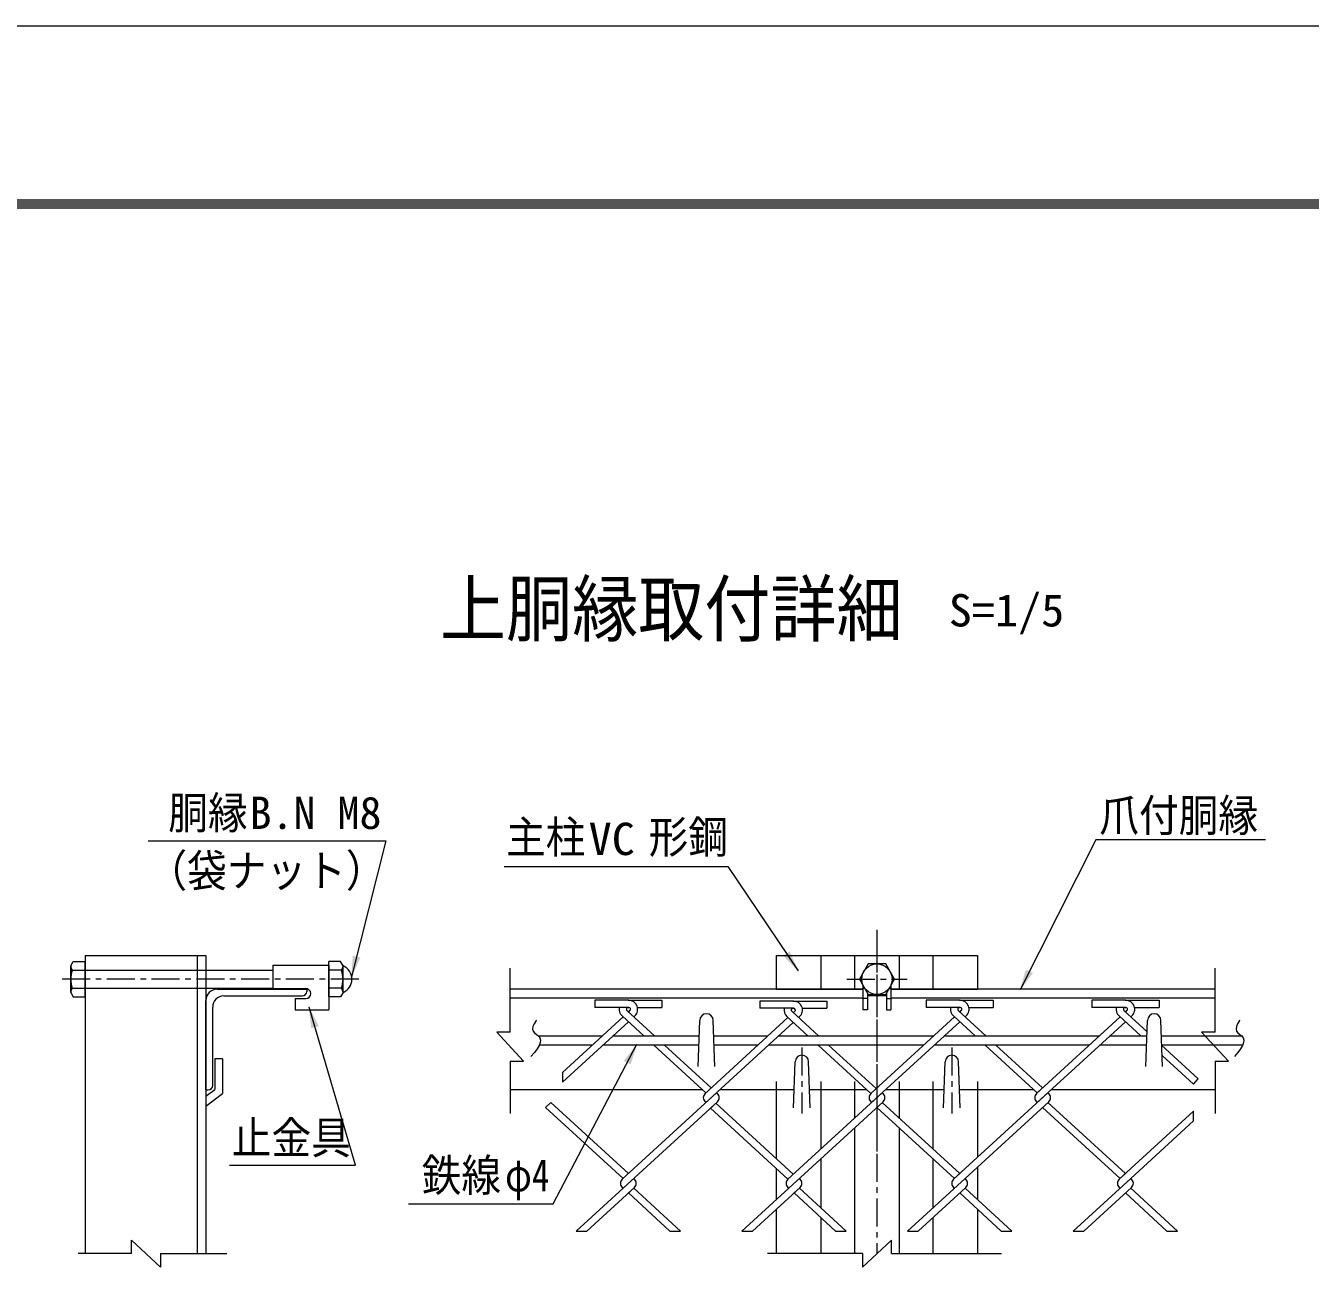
# Model space of a CAD drawing. Units: millimetres, scale not verified, with parts at other scales. Extents: x -4455 to 4455, y -3150 to 3150.
# Drawn here: x 1110 to 2831, y 1457 to 3150 of the extents above; entities that cross this region are included whole.
import ezdxf
from ezdxf.enums import TextEntityAlignment as Align

# ---------------------------------------------------------------- set-up
doc = ezdxf.new("R2010")
doc.units = ezdxf.units.MM
doc.header["$LTSCALE"] = 30
doc.linetypes.add('DASHED', pattern=[7.5, 6, -1.5])
doc.linetypes.add('USER1', pattern=[2, 1.25, -0.25, 0.25, -0.25])
doc.layers.add('0-0_7詳細', color=7, linetype='Continuous', lineweight=18)
doc.layers.add('0-F_D-TTL', color=7, linetype='Continuous', lineweight=9)
doc.styles.add('ＭＳ ゴシック', font='')
doc.styles.get('ＭＳ ゴシック').set_extended_font_data('MS Gothic')

msp = doc.modelspace()

# ---------------------------------------------------------------- linework, layer by layer
at = {"layer": '0-0_7詳細', "color": 1, "linetype": 'USER1'}
for p, q in [((2250.38, 1938.87), (2250.38, 1504.93)), ((2250.38, 1919.27), (2250.38, 1653.7)), ((1555.89, 1872.72), (1152.1, 1872.72)), ((2210.08, 1872.72), (2290.73, 1872.72)), ((2250.38, 1874.27), (2250.38, 1608.7)), ((2149.88, 1780.97), (2149.88, 1692.89)), ((2350.88, 1780.97), (2350.88, 1692.89))]:
    msp.add_line(p, q, dxfattribs=at)
at = {"layer": '0-0_7詳細', "lineweight": 9}
for p, q in [((1173.33, 1896.24), (1189.21, 1896.24)), ((1189.21, 1904.37), (1189.21, 1504.93)), ((1189.21, 1904.37), (1351.21, 1904.37)), ((1339.21, 1904.37), (1339.21, 1504.93)), ((1351.21, 1904.37), (1351.21, 1504.93)), ((1515.64, 1849.2), (1515.64, 1896.24)), ((2115.38, 1904.37), (2385.38, 1904.37)), ((2115.38, 1904.37), (2115.38, 1859.37)), ((2140.88, 1904.37), (2359.88, 1904.37)), ((2175.38, 1904.37), (2175.38, 1859.37)), ((2220.38, 1904.37), (2220.38, 1859.37)), ((2280.38, 1904.37), (2280.38, 1859.37)), ((2325.38, 1904.37), (2325.38, 1859.37)), ((2385.38, 1904.37), (2385.38, 1859.37)), ((1172.07, 1884.72), (1189.21, 1884.72)), ((1351.21, 1884.72), (1440.64, 1884.72)), ((1440.64, 1891.68), (1515.64, 1891.68)), ((1440.64, 1891.68), (1440.64, 1860.18)), ((1515.64, 1891.68), (1515.64, 1831.68)), ((1532.78, 1884.72), (1515.64, 1884.72)), ((1534.84, 1854.96), (1534.84, 1890.48)), ((1172.07, 1860.72), (1189.21, 1860.72)), ((1351.21, 1860.72), (1440.64, 1860.72)), ((1366.21, 1859.37), (1486.21, 1859.37)), ((1440.64, 1860.18), (1484.89, 1860.18)), ((1486.21, 1859.37), (1486.21, 1856.37)), ((1532.78, 1860.72), (1515.64, 1860.72)), ((2231.63, 1859.37), (1758.78, 1859.37)), ((2115.38, 1859.37), (2231.63, 1859.37)), ((2140.88, 1859.37), (2231.63, 1859.37)), ((2231.63, 1864.46), (2231.63, 1831.68)), ((2234.1, 1860.18), (2231.63, 1860.18)), ((2266.66, 1860.18), (2269.13, 1860.18)), ((2269.13, 1864.46), (2269.13, 1831.68)), ((2269.13, 1859.37), (2385.38, 1859.37)), ((2703.52, 1859.37), (2269.13, 1859.37)), ((2269.13, 1859.37), (2359.88, 1859.37)), ((1170.01, 1854.96), (1173.33, 1849.2)), ((1351.21, 1724.37), (1351.21, 1844.37)), ((1375.21, 1850.37), (1480.21, 1850.37)), ((1470.64, 1846.68), (1484.89, 1846.68)), ((1470.64, 1846.68), (1470.64, 1831.68)), ((1531.51, 1849.2), (1515.64, 1849.2)), ((1534.84, 1854.96), (1531.51, 1849.2)), ((2231.63, 1847.37), (1758.78, 1847.37)), ((2237.63, 1846.68), (2231.63, 1846.68)), ((2237.63, 1854.06), (2237.63, 1831.68)), ((2263.13, 1850.37), (2237.63, 1850.37)), ((2263.13, 1846.68), (2269.13, 1846.68)), ((2703.52, 1847.37), (2269.13, 1847.37)), ((1360.21, 1730.37), (1360.21, 1835.37)), ((1470.64, 1831.68), (1515.64, 1831.68)), ((2237.63, 1831.68), (2231.63, 1831.68)), ((2010.77, 1755.87), (2013.02, 1817.37)), ((2033.27, 1755.87), (2031.02, 1817.37)), ((2610.77, 1755.87), (2613.02, 1817.37)), ((2633.27, 1755.87), (2631.02, 1817.37)), ((1881.98, 1796.37), (1797.19, 1796.37)), ((2012.25, 1796.37), (1896.19, 1796.37)), ((2104.01, 1796.37), (2031.78, 1796.37)), ((2326.04, 1796.37), (2118.22, 1796.37)), ((2548.07, 1796.37), (2340.25, 1796.37)), ((2612.25, 1796.37), (2562.28, 1796.37)), ((2739.87, 1796.37), (2631.78, 1796.37)), ((1868.89, 1784.37), (1797.73, 1784.37)), ((2011.81, 1784.37), (1883.1, 1784.37)), ((2090.92, 1784.37), (2032.22, 1784.37)), ((2312.94, 1784.37), (2105.13, 1784.37)), ((2534.97, 1784.37), (2327.15, 1784.37)), ((2611.81, 1784.37), (2549.18, 1784.37)), ((2740.4, 1784.37), (2632.22, 1784.37)), ((1362.86, 1765.9), (1362.86, 1724.9)), ((1373.36, 1765.9), (1362.86, 1765.9)), ((1373.36, 1765.9), (1373.36, 1719.74)), ((2138.63, 1700.37), (2140.88, 1761.87)), ((2161.13, 1700.37), (2158.88, 1761.87)), ((2339.63, 1700.37), (2341.88, 1761.87)), ((2362.13, 1700.37), (2359.88, 1761.87)), ((1351.21, 1715.9), (1362.86, 1724.9)), ((1351.21, 1724.37), (1354.21, 1724.37)), ((2017.05, 1724.37), (1758.78, 1724.37)), ((2139.5, 1724.37), (2039.65, 1724.37)), ((2115.38, 1735.62), (2115.38, 1632.3)), ((2236.94, 1724.37), (2160.25, 1724.37)), ((2175.38, 1735.62), (2175.38, 1645.29)), ((2220.38, 1735.62), (2220.38, 1686.52)), ((2340.5, 1724.37), (2261.67, 1724.37)), ((2280.38, 1735.62), (2280.38, 1686.52)), ((2325.38, 1735.62), (2325.38, 1645.29)), ((2461.11, 1724.37), (2361.25, 1724.37)), ((2385.38, 1735.62), (2385.38, 1634.27)), ((2464.23, 1719.54), (2472.4, 1727.03)), ((2703.52, 1724.37), (2483.7, 1724.37)), ((1351.21, 1702.63), (1373.36, 1719.74)), ((2242.2, 1708.48), (2243.27, 1707.5)), ((2479.51, 1720.52), (2480.58, 1719.54)), ((2479.51, 1720.52), (2480.58, 1719.54)), ((2220.38, 1673.5), (2220.38, 1504.93)), ((2280.38, 1673.5), (2280.38, 1504.93)), ((2115.38, 1619.28), (2115.38, 1577.29)), ((2175.38, 1632.27), (2175.38, 1566.27)), ((2325.38, 1632.27), (2325.38, 1566.27)), ((2385.38, 1621.25), (2385.38, 1577.29)), ((2115.38, 1564.27), (2115.38, 1504.93)), ((2175.38, 1553.24), (2175.38, 1504.93)), ((2325.38, 1553.24), (2325.38, 1504.93)), ((2385.38, 1564.27), (2385.38, 1504.93)), ((2195.06, 1535.21), (2209.27, 1535.21))]:
    msp.add_line(p, q, dxfattribs=at)
at = {"layer": '0-0_7詳細', "color": 3, "linetype": 'DASHED'}
for p, q in [((1189.21, 1884.72), (1351.21, 1884.72)), ((1189.21, 1860.72), (1351.21, 1860.72))]:
    msp.add_line(p, q, dxfattribs=at)
at = {"layer": '0-0_7詳細', "color": 4}
for p, q in [((1758.78, 1801.8), (1758.78, 1887.39)), ((2703.52, 1801.8), (2703.52, 1887.39)), ((1740.78, 1801.8), (1776.78, 1763.03)), ((1758.78, 1801.8), (1740.78, 1801.8)), ((2703.52, 1801.8), (2685.52, 1801.8)), ((2685.52, 1801.8), (2721.52, 1763.03)), ((1758.78, 1763.03), (1758.78, 1692.84)), ((1758.78, 1763.03), (1776.78, 1763.03)), ((2703.52, 1763.03), (2703.52, 1692.84)), ((2703.52, 1763.03), (2721.52, 1763.03)), ((1290.18, 1486.93), (1251.41, 1522.93)), ((1251.41, 1504.93), (1251.41, 1522.93)), ((2230.99, 1486.93), (2269.76, 1522.93)), ((2269.76, 1504.93), (2269.76, 1522.93)), ((1251.41, 1504.93), (1179.84, 1504.93)), ((1290.18, 1504.93), (1379.05, 1504.93)), ((1290.18, 1504.93), (1290.18, 1486.93)), ((2230.99, 1504.93), (2103.87, 1504.93)), ((2230.99, 1504.93), (2230.99, 1486.93)), ((2269.76, 1504.93), (2417.47, 1504.93))]:
    msp.add_line(p, q, dxfattribs=at)
at = {"layer": '0-0_7詳細', "color": 3}
for p, q in [((1872.33, 1844.41), (1872.33, 1834.81)), ((1917.77, 1844.41), (1872.33, 1844.41)), ((1916.9, 1844.41), (1962.33, 1844.41)), ((1962.33, 1844.41), (1962.33, 1834.81)), ((2138.73, 1843.43), (2093.29, 1843.43)), ((2093.29, 1843.43), (2093.29, 1833.83)), ((2137.86, 1843.43), (2183.29, 1843.43)), ((2183.29, 1843.43), (2183.29, 1833.83)), ((2361.83, 1844.41), (2316.39, 1844.41)), ((2316.39, 1844.41), (2316.39, 1834.81)), ((2360.95, 1844.41), (2406.39, 1844.41)), ((2406.39, 1844.41), (2406.39, 1834.81)), ((2538.42, 1844.41), (2538.42, 1834.81)), ((2583.85, 1844.41), (2538.42, 1844.41)), ((2582.98, 1844.41), (2628.42, 1844.41)), ((2628.42, 1844.41), (2628.42, 1834.81)), ((1917.77, 1834.81), (1872.33, 1834.81)), ((1915.28, 1830.64), (1952.68, 1796.37)), ((1916.9, 1834.81), (1917.77, 1834.81)), ((1917.33, 1828.76), (1919.39, 1830.64)), ((1929.53, 1834.81), (1962.33, 1834.81)), ((2138.73, 1833.83), (2093.29, 1833.83)), ((2136.23, 1829.66), (2172.57, 1796.37)), ((2137.86, 1833.83), (2138.73, 1833.83)), ((2138.29, 1827.78), (2140.35, 1829.66)), ((2150.48, 1833.83), (2183.29, 1833.83)), ((2361.83, 1834.81), (2316.39, 1834.81)), ((2359.33, 1830.64), (2396.74, 1796.37)), ((2360.95, 1834.81), (2361.83, 1834.81)), ((2361.39, 1828.76), (2363.45, 1830.64)), ((2373.58, 1834.81), (2406.39, 1834.81)), ((2583.85, 1834.81), (2538.42, 1834.81)), ((2583.42, 1828.76), (2581.36, 1830.64)), ((2581.36, 1830.64), (2612.46, 1802.15)), ((2582.98, 1834.81), (2583.85, 1834.81)), ((2583.42, 1828.76), (2585.48, 1830.64)), ((2595.61, 1834.81), (2628.42, 1834.81)), ((1828.88, 1747.71), (1910.23, 1822.25)), ((1828.88, 1734.69), (1917.33, 1815.74)), ((1908.79, 1823.57), (1938.47, 1796.37)), ((1924.44, 1822.25), (1925.88, 1823.57)), ((2019.1, 1718.56), (2131.19, 1821.27)), ((2020.17, 1706.52), (2138.29, 1814.76)), ((2129.75, 1822.59), (2158.36, 1796.37)), ((2145.4, 1821.27), (2146.83, 1822.59)), ((2242.2, 1719.54), (2354.29, 1822.25)), ((2243.27, 1707.5), (2361.39, 1815.74)), ((2352.85, 1823.57), (2382.53, 1796.37)), ((2368.5, 1822.25), (2369.93, 1823.57)), ((2464.23, 1719.54), (2576.31, 1822.25)), ((2465.3, 1707.5), (2583.42, 1815.74)), ((2576.31, 1822.25), (2574.88, 1823.57)), ((2574.88, 1823.57), (2604.56, 1796.37)), ((2590.52, 1822.25), (2591.96, 1823.57)), ((1951.57, 1784.37), (2021.24, 1720.52)), ((1965.78, 1784.37), (2028.35, 1727.03)), ((2171.46, 1784.37), (2242.2, 1719.54)), ((2185.67, 1784.37), (2249.31, 1726.05)), ((2395.63, 1784.37), (2465.3, 1720.52)), ((2409.84, 1784.37), (2472.4, 1727.03)), ((2631.86, 1784.37), (2680.97, 1739.37)), ((2632.73, 1770.55), (2674.87, 1731.94)), ((1828.88, 1747.71), (1828.88, 1734.69)), ((2674.87, 1731.94), (2680.97, 1739.37)), ((1813.42, 1707.5), (1806.32, 1700.99)), ((1813.42, 1707.5), (1917.33, 1612.29)), ((1909.16, 1604.8), (2035.45, 1720.52)), ((1910.23, 1592.76), (2036.52, 1708.48)), ((2020.17, 1708.48), (2021.24, 1707.5)), ((2020.17, 1708.48), (2021.24, 1707.5)), ((2028.35, 1700.99), (2036.52, 1708.48)), ((2034.38, 1706.52), (2138.29, 1611.31)), ((2035.45, 1720.52), (2036.52, 1719.54)), ((2035.45, 1720.52), (2036.52, 1719.54)), ((2131.19, 1604.8), (2257.48, 1720.52)), ((2132.26, 1592.76), (2258.55, 1708.48)), ((2257.48, 1720.52), (2258.55, 1719.54)), ((2257.48, 1720.52), (2258.55, 1719.54)), ((2257.48, 1707.5), (2361.39, 1612.29)), ((2353.21, 1604.8), (2479.51, 1720.52)), ((2368.5, 1605.78), (2480.58, 1708.48)), ((2464.23, 1708.48), (2465.3, 1707.5)), ((2479.51, 1707.5), (2583.42, 1612.29)), ((1806.32, 1700.99), (1910.23, 1605.78)), ((2027.28, 1700.01), (2131.19, 1604.8)), ((2250.38, 1700.99), (2354.29, 1605.78)), ((2472.4, 1700.99), (2576.31, 1605.78)), ((2575.24, 1604.8), (2674.87, 1696.09)), ((2674.87, 1683.07), (2674.87, 1696.09)), ((2590.52, 1605.78), (2674.87, 1683.07)), ((1924.44, 1605.78), (1925.51, 1604.8)), ((1924.44, 1605.78), (1925.51, 1604.8)), ((2146.47, 1605.78), (2147.54, 1604.8)), ((2146.47, 1605.78), (2147.54, 1604.8)), ((2291.49, 1535.21), (2368.5, 1605.78)), ((2353.21, 1604.8), (2361.39, 1612.29)), ((2368.5, 1605.78), (2369.57, 1604.8)), ((2368.5, 1605.78), (2369.57, 1604.8)), ((2513.52, 1535.21), (2590.52, 1605.78)), ((2575.24, 1604.8), (2583.42, 1612.29)), ((2590.52, 1605.78), (2591.59, 1604.8)), ((2590.52, 1605.78), (2591.59, 1604.8)), ((1847.43, 1535.21), (1910.23, 1592.76)), ((1861.64, 1535.21), (1925.51, 1593.74)), ((1909.16, 1593.74), (1910.23, 1592.76)), ((1909.16, 1593.74), (1910.23, 1592.76)), ((1917.33, 1586.25), (1925.51, 1593.74)), ((1917.33, 1586.25), (1973.03, 1535.21)), ((1924.44, 1592.76), (1987.24, 1535.21)), ((2069.46, 1535.21), (2132.26, 1592.76)), ((2083.67, 1535.21), (2147.54, 1593.74)), ((2131.19, 1593.74), (2132.26, 1592.76)), ((2131.19, 1593.74), (2132.26, 1592.76)), ((2139.36, 1586.25), (2147.54, 1593.74)), ((2139.36, 1586.25), (2195.06, 1535.21)), ((2146.47, 1592.76), (2209.27, 1535.21)), ((2353.21, 1593.74), (2354.29, 1592.76)), ((2361.39, 1586.25), (2417.08, 1535.21)), ((2368.5, 1592.76), (2431.29, 1535.21)), ((2527.72, 1535.21), (2591.59, 1593.74)), ((2575.24, 1593.74), (2576.31, 1592.76)), ((2583.42, 1586.25), (2639.11, 1535.21)), ((2590.52, 1592.76), (2653.32, 1535.21)), ((1847.43, 1535.21), (1861.64, 1535.21)), ((1973.03, 1535.21), (1987.24, 1535.21)), ((2069.46, 1535.21), (2083.67, 1535.21)), ((2417.08, 1535.21), (2431.29, 1535.21)), ((2513.52, 1535.21), (2527.72, 1535.21)), ((2639.11, 1535.21), (2653.32, 1535.21))]:
    msp.add_line(p, q, dxfattribs=at)
at = {"layer": '0-0_7詳細', "lineweight": 9}
for points in [[(1273.75, 2058.28), (1592.44, 2058.28), (1546.17, 1875.88)], [(1750.77, 2023.73), (2050.37, 2023.73), (2144.77, 1883.82)], [(1170.01, 1854.96), (1170.01, 1890.48), (1173.33, 1896.24)], [(1173.33, 1849.2), (1189.21, 1849.2), (1189.21, 1896.24)], [(1534.84, 1890.48), (1531.51, 1896.24), (1515.64, 1896.24)], [(2263.13, 1854.06), (2263.13, 1831.68), (2269.13, 1831.68)]]:
    msp.add_lwpolyline(points, dxfattribs=at)
at = {"layer": '0-0_7詳細', "color": 1}
for points in [[(2770.95, 2059.59), (2543.69, 2059.59), (2442.17, 1858.44)], [(1382.86, 1623.63), (1551.37, 1623.63), (1489.38, 1835.26)], [(1622.61, 1571.8), (1816.51, 1571.8), (1928.73, 1785.57)]]:
    msp.add_lwpolyline(points, dxfattribs=at)
at = {"layer": '0-0_7詳細', "color": 3}
msp.add_lwpolyline([(2273.9, 1872.72), (2262.14, 1893.09), (2238.62, 1893.09), (2226.86, 1872.72), (2238.62, 1852.35), (2262.14, 1852.35)], close=True, dxfattribs=at)
at = {"layer": '0-0_7詳細', "color": 4}
for points in [[(1793.99, 1817.64), (1793.68, 1817.25), (1791.02, 1813.05), (1789.45, 1809.29), (1788.98, 1805.98), (1789.61, 1803.1), (1791.33, 1800.67), (1794.15, 1798.68), (1796.97, 1796.67), (1798.73, 1794.19), (1799.41, 1791.24), (1799.02, 1787.8), (1797.55, 1783.9), (1795.01, 1779.51), (1791.4, 1774.66), (1786.71, 1769.32)], [(2736.67, 1817.64), (2736.36, 1817.25), (2733.7, 1813.05), (2732.13, 1809.29), (2731.66, 1805.98), (2732.28, 1803.1), (2734.01, 1800.67), (2736.82, 1798.68), (2739.65, 1796.67), (2741.41, 1794.19), (2742.09, 1791.24), (2741.69, 1787.8), (2740.23, 1783.9), (2737.69, 1779.51), (2734.07, 1774.66), (2729.38, 1769.32)]]:
    msp.add_lwpolyline(points, dxfattribs=at)
at = {"layer": '0-0_7詳細', "color": 3}
msp.add_lwpolyline([(2291.49, 1535.21), (2305.7, 1535.21), (2369.57, 1593.74)], dxfattribs=at)
msp.add_circle((2250.38, 1872.72), 20.4, dxfattribs=at)
at = {"layer": '0-0_7詳細', "lineweight": 9}
for centre, radius, start, end in [((1179.1, 1890.48), 9.09, 180, 219.3382), ((1206.01, 1872.72), 36, 160.52878, 199.47122), ((1525.75, 1890.48), 9.09, 320.6618, 0), ((1498.84, 1872.72), 36, 340.52878, 19.47122), ((1527.7, 1872.72), 19.14, 291.90813, 68.09187), ((1179.1, 1854.96), 9.09, 140.6618, 180), ((1366.21, 1844.37), 15, 90, 180), ((1484.89, 1853.43), 6.75, 270, 90), ((1525.75, 1854.96), 9.09, 0, 39.3382), ((1375.21, 1835.37), 15, 90, 180), ((1480.21, 1856.37), 6, 270, 0), ((2022.02, 1817.37), 9, 0, 180), ((2622.02, 1817.37), 9, 0, 180), ((2149.88, 1761.87), 9, 0, 180), ((2350.88, 1761.87), 9, 0, 180), ((1354.21, 1730.37), 6, 270, 0)]:
    msp.add_arc(centre, radius, start, end, dxfattribs=at)
at = {"layer": '0-0_7詳細', "color": 3}
for centre, radius, start, end in [((1917.77, 1832.41), 12, 312.5, 90), ((2138.73, 1831.43), 12, 312.5, 90), ((2361.83, 1832.41), 12, 312.5, 90), ((2583.85, 1832.41), 12, 312.5, 90), ((1916.9, 1832.41), 12, 168.46304, 227.5), ((1916.9, 1832.41), 2.4, 90, 227.5), ((1917.77, 1832.41), 2.4, 312.5, 90), ((2137.86, 1831.43), 12, 168.46304, 227.5), ((2137.86, 1831.43), 2.4, 90, 227.5), ((2138.73, 1831.43), 2.4, 312.5, 90), ((2360.95, 1832.41), 12, 168.46304, 227.5), ((2360.95, 1832.41), 2.4, 90, 227.5), ((2361.83, 1832.41), 2.4, 312.5, 90), ((2582.98, 1832.41), 12, 168.46304, 227.5), ((2582.98, 1832.41), 2.4, 90, 227.5), ((2583.85, 1832.41), 2.4, 312.5, 90), ((2025.24, 1714.01), 7.5, 132.5, 227.5), ((2031.46, 1714.01), 7.5, 312.5, 47.5), ((2247.27, 1714.01), 7.5, 132.5, 227.5), ((2253.48, 1714.01), 7.5, 312.5, 47.5), ((2469.3, 1714.01), 7.5, 132.5, 227.5), ((2475.51, 1714.01), 7.5, 312.5, 47.5), ((1914.23, 1599.27), 7.5, 132.5, 227.5), ((1920.44, 1599.27), 7.5, 312.5, 47.5), ((2136.25, 1599.27), 7.5, 132.5, 227.5), ((2142.47, 1599.27), 7.5, 312.5, 47.5), ((2358.28, 1599.27), 7.5, 132.5, 227.5), ((2364.5, 1599.27), 7.5, 312.5, 47.5), ((2580.31, 1599.27), 7.5, 132.5, 227.5), ((2586.53, 1599.27), 7.5, 312.5, 47.5)]:
    msp.add_arc(centre, radius, start, end, dxfattribs=at)
at = {"layer": '0-0_7詳細'}
for points in [[(1545.67, 1873.94), (1548, 1904.3), (1558.1, 1901.74)], [(2145.89, 1882.16), (2124.79, 1904.11), (2133.43, 1909.94)]]:
    msp.add_solid(points, dxfattribs=at)
at = {"layer": '0-0_7詳細', "color": 1}
for points in [[(2441.27, 1856.66), (2450.13, 1885.79), (2459.44, 1881.09)], [(1488.82, 1837.18), (1502.25, 1809.85), (1492.25, 1806.92)], [(1929.66, 1787.34), (1920.33, 1758.35), (1911.1, 1763.2)]]:
    msp.add_solid(points, dxfattribs=at)
at = {"layer": '0-F_D-TTL', "color": 2, "lineweight": 18}
msp.add_lwpolyline([(-4454.56, 3150.45), (4455.14, 3150.45), (4455.14, -3149.97), (-4454.56, -3149.97)], close=True, dxfattribs=at)
at = {"layer": '0-F_D-TTL'}
for points in [[(-4168.18, 2917.11), (4168.75, 2917.11), (4168.75, -2916.62), (-4168.18, -2916.62)], [(-4165.53, 2914.45), (4166.1, 2914.45), (4166.1, -2913.97), (-4165.53, -2913.97)], [(-4162.87, 2911.8), (4163.45, 2911.8), (4163.45, -2911.32), (-4162.87, -2911.32)], [(-4160.22, 2909.15), (4160.8, 2909.15), (4160.8, -2908.67), (-4160.22, -2908.67)], [(-4157.57, 2906.5), (4158.15, 2906.5), (4158.15, -2906.02), (-4157.57, -2906.02)]]:
    msp.add_lwpolyline(points, close=True, dxfattribs=at)

# ---------------------------------------------------------------- texts
at = {"layer": '0-0_7詳細', "style": 'ＭＳ ゴシック', "width": 0.9}
msp.add_text('上胴縁取付詳細', height=72.14, dxfattribs=at).set_placement((1664.76, 2311.43), align=Align.BOTTOM_LEFT)
at = {"layer": '0-0_7詳細', "color": 3, "style": 'ＭＳ ゴシック'}
for s, width, p in [('S=1/5', 1.05, (2346.69, 2332.38)), ('胴縁', 0.9, (1300.7, 2061.08)), ('爪付胴縁', 0.9, (2548.43, 2057.6)), ('主柱', 0.9, (1753.33, 2028.52)), ('形鋼', 0.9, (1944.37, 2028.52)), ('VC', 1.05, (1864.06, 2026.06)), ('（袋ナット）', 0.9, (1272.76, 1983.54)), ('止金具', 0.9, (1385.83, 1625.57)), ('鉄線', 0.9, (1640.28, 1575.39)), ('φ4', 0.8, (1752.07, 1575.39))]:
    msp.add_text(s, height=43.33, dxfattribs=dict(at, width=width)).set_placement(p, align=Align.BOTTOM_LEFT)
msp.add_text('B.N M8', height=43.33, dxfattribs=at).set_placement((1409.59, 2061.08), align=Align.BOTTOM_LEFT)

doc.saveas('drawing.dxf')
